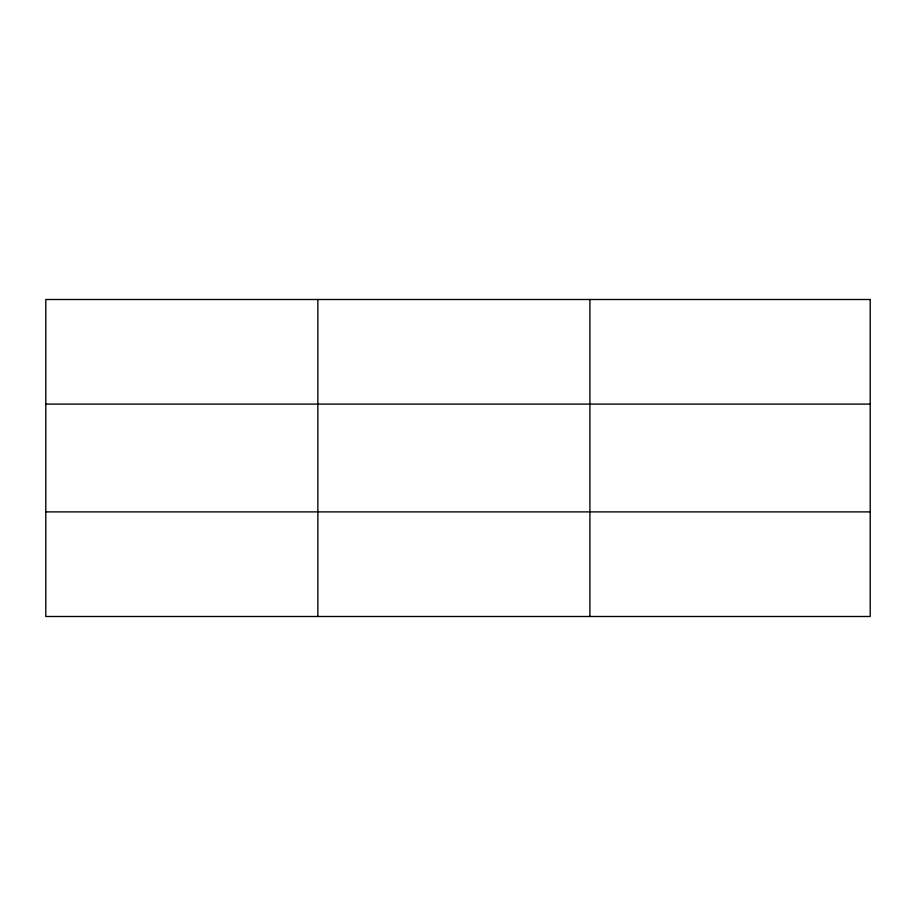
<?xml version="1.0" encoding="UTF-8"?>
<svg xmlns="http://www.w3.org/2000/svg" width="916" height="916" viewBox="0 0 916 916"><rect width="100%" height="100%" fill="white"/><g stroke="black" fill="none" stroke-linecap="round" stroke-linejoin="round"><path stroke-width="1.37" d="M317.852 299.498L317.852 616.502M589.904 299.498L589.904 616.502M45.8 404.105L870.2 404.105M45.8 511.895L870.2 511.895M870.2 299.498L870.2 616.502L45.8 616.502L45.8 299.498L870.2 299.498"/></g></svg>
